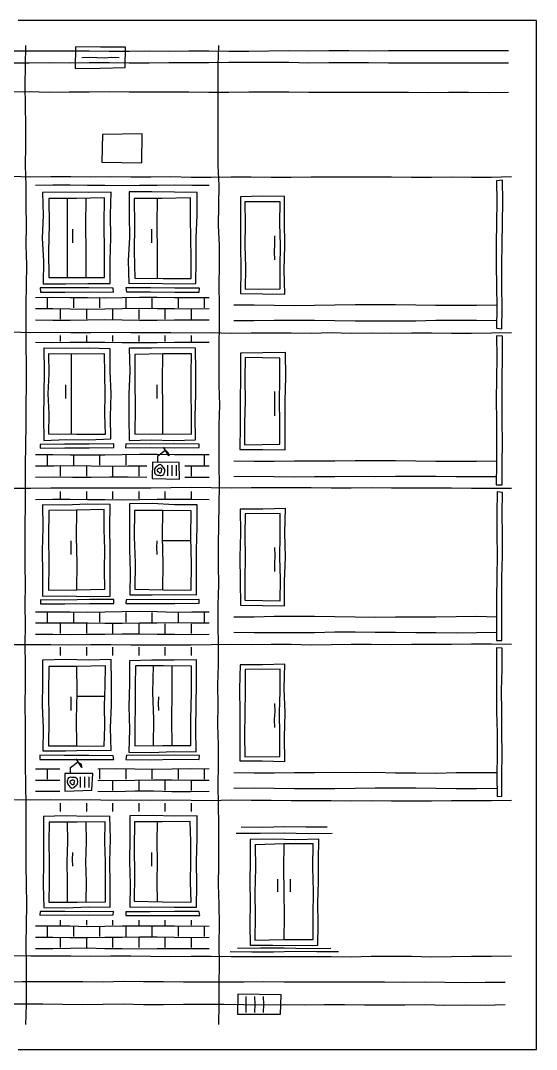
# Model space of a CAD drawing. Header units: millimetres. Extents: x 0 to 655, y 0 to 345.
# Drawn here: x 572.2 to 655, y 180 to 345 of the extents above; entities that cross this region are included whole.
import ezdxf

# ---------------------------------------------------------------- set-up
doc = ezdxf.new("R2010")
doc.units = ezdxf.units.MM
for name, color, linetype, true_color in [('01_KARKAS', 1, 'Continuous', 0xd62728), ('02_PROYOMY', 5, 'Continuous', 0x1f5fd6), ('03_BALKONY', 3, 'Continuous', 0x2ca02c), ('04_KLADKA', 32, 'Continuous', 0x8c5a2b), ('05_KONDICIONERY', 6, 'Continuous', 0xc512c5), ('07_TSEKOL', 30, 'Continuous', 0xe68a00), ('08_KRYSHA', 8, 'Continuous', 0x444444)]:
    doc.layers.add(name, color=color, linetype=linetype, true_color=true_color)

msp = doc.modelspace()

# ---------------------------------------------------------------- linework, layer by layer
at = {"layer": '01_KARKAS'}
for points in [[(655, 345), (651.8, 345), (648.6, 345), (645.4, 345), (642.2, 345), (639, 345), (635.8, 345), (632.6, 345), (629.4, 345), (626.2, 345), (623, 345), (619.8, 345), (616.6, 345), (613.4, 345), (610.2, 345), (607, 345), (603.8, 345), (600.6, 345), (597.4, 345), (594.2, 345), (591, 345), (587.8, 345), (584.6, 345), (581.4, 345), (578.2, 345), (575, 345), (571.8, 345)], [(655, 180), (655, 183.24), (655, 186.47), (655, 189.71), (655, 192.94), (655, 196.18), (655, 199.41), (655, 202.65), (655, 205.88), (655, 209.12), (655, 212.35), (655, 215.59), (655, 218.82), (655, 222.06), (655, 225.29), (655, 228.53), (655, 231.76), (655, 235), (655, 238.24), (655, 241.47), (655, 244.71), (655, 247.94), (655, 251.18), (655, 254.41), (655, 257.65), (655, 260.88), (655, 264.12), (655, 267.35), (655, 270.59), (655, 273.82), (655, 277.06), (655, 280.29), (655, 283.53), (655, 286.76), (655, 290), (655, 293.24), (655, 296.47), (655, 299.71), (655, 302.94), (655, 306.18), (655, 309.41), (655, 312.65), (655, 315.88), (655, 319.12), (655, 322.35), (655, 325.59), (655, 328.82), (655, 332.06), (655, 335.29), (655, 338.53), (655, 341.76), (655, 345)], [(573, 184), (573.1, 187.2), (573.13, 190.41), (573.13, 193.61), (573.08, 196.82), (573.14, 200.02), (573.15, 203.22), (573.13, 206.43), (573.05, 209.63), (573.08, 212.84), (573.06, 216.04), (573.06, 219.24), (573.01, 222.45), (572.96, 225.65), (572.96, 228.86), (572.97, 232.06), (572.89, 235.27), (572.95, 238.47), (572.95, 241.67), (572.88, 244.88), (572.95, 248.08), (572.89, 251.29), (572.95, 254.49), (572.93, 257.69), (572.92, 260.9), (572.93, 264.1), (572.95, 267.31), (572.95, 270.51), (572.94, 273.71), (572.99, 276.92), (573.05, 280.12), (573.04, 283.33), (573.1, 286.53), (573.13, 289.73), (573.09, 292.94), (573.07, 296.14), (573.06, 299.35), (573.1, 302.55), (573.15, 305.76), (573.06, 308.96), (573.11, 312.16), (573.06, 315.37), (573.07, 318.57), (572.98, 321.78), (573, 324.98), (572.99, 328.18), (572.94, 331.39), (572.92, 334.59), (572.98, 337.8), (573, 341)], [(604, 184), (604.05, 187.2), (604.08, 190.41), (604.12, 193.61), (604.03, 196.82), (604.11, 200.02), (604.04, 203.22), (603.97, 206.43), (603.98, 209.63), (603.99, 212.84), (603.98, 216.04), (603.96, 219.24), (603.87, 222.45), (603.95, 225.65), (603.94, 228.86), (603.85, 232.06), (603.92, 235.27), (603.86, 238.47), (603.93, 241.67), (603.95, 244.88), (603.89, 248.08), (603.92, 251.29), (603.98, 254.49), (603.93, 257.69), (603.94, 260.9), (604.01, 264.1), (604.06, 267.31), (604.1, 270.51), (604.04, 273.71), (604.03, 276.92), (604.05, 280.12), (604.15, 283.33), (604.06, 286.53), (604.06, 289.73), (604.05, 292.94), (604.13, 296.14), (604.1, 299.35), (604.07, 302.55), (604.1, 305.76), (604.09, 308.96), (603.97, 312.16), (604.02, 315.37), (604.03, 318.57), (603.9, 321.78), (603.9, 324.98), (603.89, 328.18), (603.88, 331.39), (603.91, 334.59), (603.9, 337.8), (604, 341)], [(570.59, 320.06), (573.8, 319.96), (577.02, 319.99), (580.24, 319.99), (583.45, 319.93), (586.67, 320), (589.89, 319.93), (593.1, 319.93), (596.32, 319.98), (599.54, 319.9), (602.75, 319.9), (605.97, 319.96), (609.19, 319.96), (612.4, 319.87), (615.62, 319.9), (618.84, 319.92), (622.05, 319.92), (625.27, 319.94), (628.48, 319.95), (631.7, 319.96), (634.92, 319.91), (638.13, 319.87), (641.35, 319.93), (644.57, 319.9), (647.78, 319.88), (651, 320)], [(570.59, 295.07), (573.8, 294.99), (577.02, 295.04), (580.24, 295), (583.45, 294.97), (586.67, 295.04), (589.89, 294.97), (593.1, 294.97), (596.32, 294.98), (599.54, 294.91), (602.75, 294.95), (605.97, 294.88), (609.19, 294.91), (612.4, 294.91), (615.62, 294.9), (618.84, 294.86), (622.05, 294.95), (625.27, 294.86), (628.48, 294.92), (631.7, 294.85), (634.92, 294.93), (638.13, 294.91), (641.35, 294.87), (644.57, 294.89), (647.78, 294.91), (651, 295)], [(570.59, 270.03), (573.8, 270.03), (577.02, 270.06), (580.24, 270.04), (583.45, 270.09), (586.67, 270.05), (589.89, 270.08), (593.1, 270.05), (596.32, 270.11), (599.54, 270.15), (602.75, 270.14), (605.97, 270.09), (609.19, 270.14), (612.4, 270.14), (615.62, 270.1), (618.84, 270.14), (622.05, 270.05), (625.27, 270.05), (628.48, 270.13), (631.7, 270.06), (634.92, 270.04), (638.13, 270.09), (641.35, 270.04), (644.57, 270.01), (647.78, 270.02), (651, 270)], [(570.59, 244.93), (573.8, 244.94), (577.02, 244.95), (580.24, 244.9), (583.45, 244.92), (586.67, 244.95), (589.89, 244.9), (593.1, 244.89), (596.32, 244.88), (599.54, 244.86), (602.75, 244.95), (605.97, 244.97), (609.19, 244.93), (612.4, 244.97), (615.62, 244.99), (618.84, 244.9), (622.05, 244.95), (625.27, 244.97), (628.48, 244.99), (631.7, 244.95), (634.92, 244.99), (638.13, 244.99), (641.35, 244.97), (644.57, 245.05), (647.78, 245.07), (651, 245)], [(570.59, 220.07), (573.8, 220.02), (577.02, 220.08), (580.24, 220.02), (583.45, 220.07), (586.67, 219.99), (589.89, 220.03), (593.1, 219.97), (596.32, 220.02), (599.54, 219.97), (602.75, 219.94), (605.97, 220.01), (609.19, 219.99), (612.4, 219.97), (615.62, 219.93), (618.84, 219.93), (622.05, 219.94), (625.27, 219.89), (628.48, 219.94), (631.7, 219.87), (634.92, 219.87), (638.13, 219.88), (641.35, 219.9), (644.57, 219.91), (647.78, 219.92), (651, 220)], [(570.59, 195.04), (573.8, 194.99), (577.02, 195.01), (580.24, 194.99), (583.45, 194.98), (586.67, 195), (589.89, 194.99), (593.1, 194.94), (596.32, 194.92), (599.54, 194.98), (602.75, 194.97), (605.97, 194.9), (609.19, 194.9), (612.4, 194.92), (615.62, 194.89), (618.84, 194.92), (622.05, 194.92), (625.27, 194.86), (628.48, 194.93), (631.7, 194.94), (634.92, 194.93), (638.13, 194.87), (641.35, 194.9), (644.57, 194.95), (647.78, 194.96), (651, 195)], [(571.8, 180), (575, 180), (578.2, 180), (581.4, 180), (584.6, 180), (587.8, 180), (591, 180), (594.2, 180), (597.4, 180), (600.6, 180), (603.8, 180), (607, 180), (610.2, 180), (613.4, 180), (616.6, 180), (619.8, 180), (623, 180), (626.2, 180), (629.4, 180), (632.6, 180), (635.8, 180), (639, 180), (642.2, 180), (645.4, 180), (648.6, 180), (651.8, 180), (655, 180)]]:
    msp.add_lwpolyline(points, dxfattribs=at)
at = {"layer": '02_PROYOMY'}
for points in [[(575.71, 317.43), (575.82, 313.77), (575.66, 310.1), (575.83, 306.44), (575.82, 302.77)], [(586.69, 317.48), (583.03, 317.44), (579.37, 317.5), (575.71, 317.43)], [(586.53, 302.86), (586.57, 306.51), (586.65, 310.17), (586.6, 313.82), (586.69, 317.48)], [(589.61, 317.53), (589.6, 313.86), (589.64, 310.19), (589.47, 306.53), (589.56, 302.86)], [(600.51, 317.44), (596.87, 317.48), (593.24, 317.53), (589.61, 317.53)], [(600.31, 302.85), (600.34, 306.49), (600.38, 310.14), (600.53, 313.79), (600.51, 317.44)], [(576.71, 316.47), (576.74, 312.24), (576.66, 308.02), (576.7, 303.79)], [(585.62, 316.58), (581.16, 316.46), (576.71, 316.47)], [(579.7, 303.7), (579.69, 307.97), (579.7, 312.23), (579.7, 316.5)], [(582.7, 303.7), (582.69, 307.97), (582.66, 312.23), (582.7, 316.5)], [(585.65, 303.8), (585.63, 308.06), (585.59, 312.32), (585.62, 316.58)], [(599.45, 316.55), (594.93, 316.47), (590.4, 316.45)], [(590.4, 316.45), (590.45, 312.19), (590.43, 307.94), (590.52, 303.68)], [(594.14, 303.7), (594.17, 307.97), (594.11, 312.23), (594.14, 316.5)], [(599.57, 303.66), (599.57, 306.88), (599.53, 310.1), (599.47, 313.32), (599.45, 316.55)], [(580.55, 309.37), (580.55, 310.47), (580.55, 311.56)], [(593.24, 309.37), (593.27, 310.47), (593.24, 311.56)], [(576.7, 303.79), (581.18, 303.82), (585.65, 303.8)], [(590.52, 303.68), (595.04, 303.62), (599.57, 303.66)], [(587.06, 302.1), (583.14, 302.12), (579.21, 302.15), (575.29, 302.16)], [(575.29, 302.16), (575.35, 301.45)], [(575.82, 302.77), (579.39, 302.77), (582.96, 302.83), (586.53, 302.86)], [(587.08, 301.44), (587.06, 302.1)], [(600.91, 302.11), (596.96, 302.1), (593.02, 302.15), (589.07, 302.14)], [(589.07, 302.14), (589.15, 301.52)], [(589.56, 302.86), (593.14, 302.88), (596.73, 302.77), (600.31, 302.85)], [(600.84, 301.45), (600.91, 302.11)], [(575.35, 301.45), (579.26, 301.43), (583.17, 301.48), (587.08, 301.44)], [(589.15, 301.52), (593.05, 301.5), (596.94, 301.44), (600.84, 301.45)], [(575.89, 292.47), (575.95, 288.77), (575.88, 285.08), (575.87, 281.38), (575.89, 277.68)], [(586.58, 292.36), (583.02, 292.48), (579.45, 292.4), (575.89, 292.47)], [(586.66, 277.93), (586.59, 281.53), (586.71, 285.14), (586.53, 288.75), (586.58, 292.36)], [(589.61, 292.48), (589.7, 288.78), (589.54, 285.08), (589.53, 281.38), (589.58, 277.68)], [(600.28, 292.48), (596.73, 292.5), (593.17, 292.48), (589.61, 292.48)], [(600.27, 277.77), (600.2, 281.45), (600.31, 285.13), (600.3, 288.8), (600.28, 292.48)], [(576.63, 291.57), (576.69, 288.36), (576.57, 285.16), (576.68, 281.95), (576.63, 278.75)], [(585.65, 291.56), (581.14, 291.49), (576.63, 291.57)], [(580.34, 278.7), (580.33, 282.97), (580.33, 287.23), (580.34, 291.5)], [(585.78, 278.65), (585.68, 281.87), (585.74, 285.1), (585.7, 288.33), (585.65, 291.56)], [(590.51, 291.45), (590.49, 287.2), (590.57, 282.94), (590.53, 278.69)], [(599.59, 291.58), (595.05, 291.57), (590.51, 291.45)], [(595, 278.7), (594.99, 282.97), (594.97, 287.23), (595, 291.5)], [(599.6, 278.69), (599.63, 281.91), (599.56, 285.14), (599.54, 288.36), (599.59, 291.58)], [(579.44, 284.37), (579.44, 285.47), (579.44, 286.56)], [(594.1, 284.37), (594.1, 285.47), (594.1, 286.56)], [(575.89, 277.68), (579.48, 277.81), (583.07, 277.78), (586.66, 277.93)], [(576.63, 278.75), (581.2, 278.65), (585.78, 278.65)], [(589.58, 277.68), (593.14, 277.75), (596.71, 277.67), (600.27, 277.77)], [(590.53, 278.69), (595.06, 278.7), (599.6, 278.69)], [(587.14, 277.13), (583.19, 277.06), (579.24, 277.08), (575.29, 277.03)], [(575.29, 277.03), (575.34, 276.43)], [(575.34, 276.43), (579.27, 276.5), (583.2, 276.46), (587.12, 276.52)], [(587.12, 276.52), (587.14, 277.13)], [(589.09, 277.13), (589.03, 276.49)], [(589.03, 276.49), (592.97, 276.51), (596.91, 276.47), (600.85, 276.51)], [(600.84, 277.05), (596.92, 277.12), (593, 277.07), (589.09, 277.13)], [(600.85, 276.51), (600.84, 277.05)], [(575.68, 267.33), (575.76, 263.67), (575.64, 260), (575.7, 256.34), (575.7, 252.68)], [(586.54, 267.38), (582.92, 267.42), (579.3, 267.29), (575.68, 267.33)], [(586.57, 252.7), (586.58, 256.37), (586.58, 260.04), (586.48, 263.71), (586.54, 267.38)], [(589.66, 267.52), (589.68, 263.87), (589.65, 260.22), (589.75, 256.57), (589.71, 252.92)], [(600.51, 267.36), (596.9, 267.34), (593.28, 267.56), (589.66, 267.52)], [(600.43, 252.92), (600.41, 256.53), (600.43, 260.14), (600.55, 263.75), (600.51, 267.36)], [(576.71, 266.43), (576.65, 262.18), (576.72, 257.92), (576.66, 253.67)], [(585.6, 266.6), (581.16, 266.49), (576.71, 266.43)], [(581.2, 253.7), (581.23, 257.97), (581.16, 262.23), (581.2, 266.5)], [(585.71, 253.79), (585.66, 256.99), (585.72, 260.19), (585.59, 263.39), (585.6, 266.6)], [(590.47, 266.44), (590.41, 262.22), (590.55, 258.01), (590.53, 253.79)], [(599.58, 266.4), (595.03, 266.41), (590.47, 266.44)], [(595, 253.7), (595.06, 257.97), (594.95, 262.23), (595, 266.5)], [(599.55, 253.65), (599.59, 257.9), (599.53, 262.15), (599.58, 266.4)], [(580.3, 259.37), (580.27, 260.47), (580.3, 261.56)], [(594.1, 259.37), (594.07, 260.47), (594.1, 261.56)], [(595, 261.64), (599.5, 261.64)], [(575.7, 252.68), (579.32, 252.73), (582.95, 252.64), (586.57, 252.7)], [(576.66, 253.67), (581.19, 253.72), (585.71, 253.79)], [(589.71, 252.92), (593.28, 252.89), (596.86, 252.95), (600.43, 252.92)], [(590.53, 253.79), (595.04, 253.73), (599.55, 253.65)], [(575.37, 252.09), (575.36, 251.47)], [(575.36, 251.47), (579.29, 251.47), (583.22, 251.49), (587.16, 251.49)], [(587.13, 252.14), (583.21, 252.14), (579.29, 252.06), (575.37, 252.09)], [(587.16, 251.49), (587.13, 252.14)], [(589.11, 252.11), (589.08, 251.51)], [(589.08, 251.51), (593, 251.54), (596.92, 251.52), (600.84, 251.55)], [(600.84, 252.14), (596.93, 252.08), (593.02, 252.15), (589.11, 252.11)], [(600.84, 251.55), (600.84, 252.14)], [(575.68, 242.41), (575.7, 238.78), (575.63, 235.14), (575.77, 231.51), (575.72, 227.87)], [(586.71, 242.52), (583.04, 242.44), (579.36, 242.51), (575.68, 242.41)], [(576.69, 241.42), (576.64, 237.17), (576.69, 232.93), (576.65, 228.68)], [(585.78, 241.51), (581.23, 241.41), (576.69, 241.42)], [(581.2, 228.7), (581.13, 232.97), (581.24, 237.23), (581.2, 241.5)], [(585.61, 228.65), (585.7, 231.86), (585.65, 235.08), (585.77, 238.29), (585.78, 241.51)], [(586.69, 227.93), (586.6, 231.58), (586.76, 235.22), (586.75, 238.87), (586.71, 242.52)], [(589.67, 242.33), (589.66, 238.67), (589.55, 235.01), (589.67, 231.35), (589.54, 227.69)], [(600.39, 242.48), (596.82, 242.4), (593.25, 242.41), (589.67, 242.33)], [(590.6, 241.54), (590.55, 238.33), (590.58, 235.12), (590.52, 231.91), (590.54, 228.7)], [(599.6, 241.44), (595.1, 241.54), (590.6, 241.54)], [(593.5, 228.7), (593.56, 232.97), (593.43, 237.23), (593.5, 241.5)], [(596.5, 228.7), (596.43, 232.97), (596.53, 237.23), (596.5, 241.5)], [(599.49, 228.72), (599.5, 232.96), (599.61, 237.2), (599.6, 241.44)], [(600.37, 227.73), (600.33, 231.42), (600.37, 235.1), (600.39, 238.79), (600.39, 242.48)], [(580.3, 234.37), (580.28, 235.47), (580.3, 236.56)], [(581.2, 236.64), (585.7, 236.64)], [(594.35, 234.37), (594.33, 235.47), (594.35, 236.56)], [(575.72, 227.87), (579.38, 227.86), (583.03, 227.99), (586.69, 227.93)], [(576.65, 228.68), (581.13, 228.69), (585.61, 228.65)], [(589.54, 227.69), (593.15, 227.62), (596.76, 227.78), (600.37, 227.73)], [(590.54, 228.7), (595.01, 228.74), (599.49, 228.72)], [(587.04, 227.09), (583.11, 227.12), (579.19, 227.12), (575.27, 227.17)], [(575.27, 227.17), (575.28, 226.49)], [(575.28, 226.49), (579.24, 226.51), (583.19, 226.49), (587.14, 226.51)], [(587.14, 226.51), (587.04, 227.09)], [(589.17, 227.17), (589.09, 226.48)], [(589.09, 226.48), (593.02, 226.44), (596.94, 226.55), (600.87, 226.5)], [(600.88, 227.15), (596.97, 227.2), (593.07, 227.14), (589.17, 227.17)], [(600.87, 226.5), (600.88, 227.15)], [(575.84, 217.36), (575.87, 213.7), (575.84, 210.05), (575.81, 206.39), (575.89, 202.74)], [(586.51, 217.4), (582.95, 217.33), (579.4, 217.45), (575.84, 217.36)], [(576.76, 216.44), (576.69, 213.23), (576.75, 210.02), (576.75, 206.81), (576.73, 203.6)], [(585.75, 216.52), (581.25, 216.46), (576.76, 216.44)], [(579.7, 203.7), (579.71, 206.9), (579.65, 210.1), (579.77, 213.3), (579.7, 216.5)], [(582.7, 203.7), (582.73, 206.9), (582.63, 210.1), (582.73, 213.3), (582.7, 216.5)], [(585.79, 203.67), (585.78, 206.88), (585.81, 210.1), (585.71, 213.31), (585.75, 216.52)], [(586.56, 202.84), (586.53, 206.48), (586.48, 210.12), (586.59, 213.76), (586.51, 217.4)], [(589.69, 217.47), (589.7, 213.81), (589.64, 210.15), (589.76, 206.5), (589.71, 202.84)], [(600.52, 217.46), (596.91, 217.43), (593.3, 217.51), (589.69, 217.47)], [(590.46, 216.52), (590.41, 212.28), (590.47, 208.04), (590.4, 203.8)], [(599.4, 216.57), (594.93, 216.52), (590.46, 216.52)], [(594.14, 203.7), (594.09, 206.9), (594.17, 210.1), (594.11, 213.3), (594.14, 216.5)], [(599.55, 203.64), (599.44, 206.87), (599.52, 210.11), (599.48, 213.34), (599.4, 216.57)], [(600.39, 202.79), (600.47, 206.46), (600.4, 210.13), (600.53, 213.8), (600.52, 217.46)], [(606.8, 214.7), (610.65, 214.69), (614.5, 214.75), (618.35, 214.65), (622.2, 214.7)], [(607.6, 215.7), (611.05, 215.64), (614.5, 215.74), (617.95, 215.71), (621.4, 215.7)], [(609.02, 213.66), (609.02, 210.27), (608.98, 206.88), (609.06, 203.5), (609, 200.11), (609.03, 196.73)], [(620.04, 213.7), (616.37, 213.61), (612.7, 213.71), (609.02, 213.66)], [(619.15, 212.99), (614.49, 212.96), (609.84, 212.81)], [(614.5, 197.6), (614.54, 201.43), (614.51, 205.25), (614.46, 209.07), (614.5, 212.9)], [(619.16, 197.64), (619.17, 201.48), (619.21, 205.31), (619.08, 209.15), (619.15, 212.99)], [(619.9, 196.71), (619.96, 200.1), (619.89, 203.5), (620.01, 206.9), (620.03, 210.3), (620.04, 213.7)], [(580.55, 209.37), (580.51, 210.47), (580.55, 211.56)], [(593.24, 209.37), (593.23, 210.47), (593.24, 211.56)], [(609.84, 212.81), (609.89, 208.99), (609.78, 205.17), (609.83, 201.35), (609.78, 197.53)], [(613.5, 205.25), (613.49, 206.26), (613.5, 207.28)], [(615.5, 205.25), (615.49, 206.26), (615.5, 207.28)], [(576.73, 203.6), (581.26, 203.6), (585.79, 203.67)], [(590.4, 203.8), (594.98, 203.66), (599.55, 203.64)], [(575.34, 202.12), (575.27, 201.51)], [(575.27, 201.51), (579.2, 201.56), (583.13, 201.53), (587.06, 201.56)], [(587.11, 202.11), (583.18, 202.08), (579.26, 202.13), (575.34, 202.12)], [(575.89, 202.74), (579.45, 202.72), (583, 202.89), (586.56, 202.84)], [(587.06, 201.56), (587.11, 202.11)], [(600.84, 202.12), (596.91, 202.11), (592.99, 202.07), (589.06, 202.04)], [(589.06, 202.04), (589.07, 201.5)], [(589.07, 201.5), (593.03, 201.46), (596.98, 201.49), (600.93, 201.49)], [(589.71, 202.84), (593.27, 202.85), (596.83, 202.79), (600.39, 202.79)], [(600.93, 201.49), (600.84, 202.12)], [(609.03, 196.73), (612.65, 196.73), (616.27, 196.67), (619.9, 196.71)], [(609.78, 197.53), (614.47, 197.65), (619.16, 197.64)], [(605.8, 195.7), (609.28, 195.65), (612.76, 195.66), (616.24, 195.75), (619.72, 195.69), (623.2, 195.7)], [(607, 196.25), (610.75, 196.27), (614.5, 196.3), (618.25, 196.19), (622, 196.25)]]:
    msp.add_lwpolyline(points, dxfattribs=at)
at = {"layer": '03_BALKONY'}
for points in [[(648.59, 319.31), (648.62, 315.94), (648.6, 312.56), (648.55, 309.19), (648.53, 305.81), (648.59, 302.44), (648.64, 299.06), (648.57, 295.69)], [(649.55, 319.38), (648.59, 319.31)], [(649.43, 295.55), (649.48, 298.95), (649.45, 302.36), (649.43, 305.76), (649.5, 309.17), (649.56, 312.57), (649.58, 315.98), (649.55, 319.38)], [(614.53, 316.79), (611, 316.83), (607.48, 316.75)], [(607.48, 316.75), (607.49, 312.87), (607.47, 309), (607.52, 305.13), (607.49, 301.25)], [(608.19, 315.91), (608.22, 312.42), (608.18, 308.93), (608.26, 305.44), (608.25, 301.95)], [(613.85, 315.92), (608.19, 315.91)], [(613.87, 302), (613.86, 305.48), (613.88, 308.96), (613.8, 312.44), (613.85, 315.92)], [(614.61, 301.1), (614.51, 305.02), (614.6, 308.94), (614.52, 312.87), (614.53, 316.79)], [(613, 306.62), (612.96, 307.92), (613.01, 309.21), (613, 310.5)], [(608.25, 301.95), (613.87, 302)], [(607.49, 301.25), (611.05, 301.17), (614.61, 301.1)], [(606.4, 299.4), (609.65, 299.4), (612.89, 299.37), (616.14, 299.32), (619.38, 299.35), (622.63, 299.39), (625.88, 299.47), (629.12, 299.48), (632.37, 299.44), (635.62, 299.43), (638.86, 299.36), (642.11, 299.34), (645.35, 299.38), (648.6, 299.4)], [(606.4, 296.9), (609.65, 296.91), (612.89, 296.97), (616.14, 296.98), (619.38, 296.94), (622.63, 296.91), (625.88, 296.86), (629.12, 296.83), (632.37, 296.85), (635.62, 296.87), (638.86, 296.95), (642.11, 296.98), (645.35, 296.98), (648.6, 296.9)], [(648.57, 295.69), (649.43, 295.55)], [(648.58, 294.44), (648.62, 291.02), (648.56, 287.61), (648.51, 284.2), (648.56, 280.78), (648.61, 277.37), (648.61, 273.96), (648.54, 270.54)], [(649.53, 294.39), (648.58, 294.44)], [(649.48, 270.54), (649.51, 273.95), (649.57, 277.36), (649.51, 280.76), (649.49, 284.17), (649.48, 287.58), (649.55, 290.99), (649.53, 294.39)], [(607.49, 291.65), (607.46, 287.8), (607.41, 283.94), (607.43, 280.08), (607.38, 276.23)], [(614.69, 291.77), (611.09, 291.69), (607.49, 291.65)], [(608.23, 290.98), (608.19, 287.47), (608.21, 283.97), (608.13, 280.47), (608.14, 276.96)], [(613.77, 290.85), (608.23, 290.98)], [(613.8, 277.08), (613.8, 280.52), (613.73, 283.96), (613.81, 287.41), (613.77, 290.85)], [(614.65, 276.16), (614.63, 280.06), (614.63, 283.97), (614.75, 287.87), (614.69, 291.77)], [(613, 281.62), (613.02, 282.92), (613, 284.21), (613, 285.5)], [(607.38, 276.23), (611.01, 276.2), (614.65, 276.16)], [(608.14, 276.96), (613.8, 277.08)], [(606.4, 274.4), (609.65, 274.34), (612.89, 274.33), (616.14, 274.37), (619.38, 274.4), (622.63, 274.42), (625.88, 274.44), (629.12, 274.47), (632.37, 274.44), (635.62, 274.41), (638.86, 274.33), (642.11, 274.33), (645.35, 274.33), (648.6, 274.4)], [(606.4, 271.9), (609.65, 271.92), (612.89, 271.89), (616.14, 271.84), (619.38, 271.86), (622.63, 271.88), (625.88, 271.91), (629.12, 271.89), (632.37, 271.96), (635.62, 271.95), (638.86, 271.91), (642.11, 271.88), (645.35, 271.87), (648.6, 271.9)], [(648.54, 270.54), (649.48, 270.54)], [(648.68, 269.42), (648.62, 266.02), (648.66, 262.61), (648.68, 259.21), (648.66, 255.8), (648.57, 252.4), (648.58, 249), (648.59, 245.59)], [(649.55, 269.32), (648.68, 269.42)], [(649.42, 245.57), (649.42, 248.96), (649.43, 252.36), (649.46, 255.75), (649.53, 259.14), (649.53, 262.54), (649.47, 265.93), (649.55, 269.32)], [(607.41, 266.62), (607.48, 262.78), (607.39, 258.93), (607.43, 255.09), (607.47, 251.24)], [(614.69, 266.74), (611.05, 266.64), (607.41, 266.62)], [(608.25, 265.89), (608.17, 262.43), (608.25, 258.97), (608.19, 255.51), (608.17, 252.04)], [(613.85, 265.96), (608.25, 265.89)], [(613.86, 251.93), (613.88, 255.44), (613.81, 258.95), (613.86, 262.45), (613.85, 265.96)], [(614.57, 251.16), (614.56, 255.05), (614.7, 258.95), (614.62, 262.84), (614.69, 266.74)], [(613, 256.62), (612.98, 257.92), (613.05, 259.21), (613, 260.5)], [(607.47, 251.24), (611.02, 251.17), (614.57, 251.16)], [(608.17, 252.04), (613.86, 251.93)], [(606.4, 249.4), (609.65, 249.37), (612.89, 249.46), (616.14, 249.47), (619.38, 249.48), (622.63, 249.41), (625.88, 249.38), (629.12, 249.34), (632.37, 249.35), (635.62, 249.37), (638.86, 249.37), (642.11, 249.41), (645.35, 249.46), (648.6, 249.4)], [(606.4, 246.9), (609.65, 246.85), (612.89, 246.85), (616.14, 246.87), (619.38, 246.89), (622.63, 246.95), (625.88, 246.97), (629.12, 246.94), (632.37, 246.92), (635.62, 246.88), (638.86, 246.85), (642.11, 246.83), (645.35, 246.84), (648.6, 246.9)], [(648.59, 244.4), (648.61, 240.99), (648.58, 237.58), (648.6, 234.17), (648.68, 230.76), (648.69, 227.36), (648.62, 223.95), (648.67, 220.54)], [(648.59, 245.59), (649.42, 245.57)], [(649.47, 244.35), (648.59, 244.4)], [(649.42, 220.61), (649.43, 224), (649.49, 227.39), (649.45, 230.78), (649.43, 234.17), (649.39, 237.56), (649.5, 240.96), (649.47, 244.35)], [(607.42, 241.7), (607.34, 237.85), (607.4, 233.99), (607.39, 230.14), (607.37, 226.29)], [(614.58, 241.76), (611, 241.66), (607.42, 241.7)], [(608.24, 240.93), (608.21, 237.43), (608.2, 233.93), (608.15, 230.42), (608.16, 226.92)], [(613.83, 240.98), (608.24, 240.93)], [(613.77, 227), (613.78, 230.49), (613.75, 233.99), (613.84, 237.48), (613.83, 240.98)], [(614.59, 226.17), (614.57, 230.06), (614.64, 233.96), (614.51, 237.86), (614.58, 241.76)], [(613, 231.62), (612.96, 232.92), (613.04, 234.21), (613, 235.5)], [(607.37, 226.29), (610.98, 226.28), (614.59, 226.17)], [(608.16, 226.92), (613.77, 227)], [(606.4, 224.4), (609.65, 224.34), (612.89, 224.35), (616.14, 224.41), (619.38, 224.41), (622.63, 224.44), (625.88, 224.43), (629.12, 224.44), (632.37, 224.35), (635.62, 224.37), (638.86, 224.33), (642.11, 224.4), (645.35, 224.43), (648.6, 224.4)], [(606.4, 221.9), (609.65, 221.93), (612.89, 221.89), (616.14, 221.82), (619.38, 221.82), (622.63, 221.87), (625.88, 221.91), (629.12, 221.97), (632.37, 221.97), (635.62, 221.95), (638.86, 221.89), (642.11, 221.87), (645.35, 221.84), (648.6, 221.9)], [(648.67, 220.54), (649.42, 220.61)]]:
    msp.add_lwpolyline(points, dxfattribs=at)
at = {"layer": '04_KLADKA'}
for points in [[(574.55, 318.6), (577.34, 318.66), (580.13, 318.66), (582.92, 318.59), (585.71, 318.58), (588.5, 318.54), (591.29, 318.59), (594.08, 318.62), (596.87, 318.65), (599.66, 318.62), (602.45, 318.6)], [(574.55, 300.6), (577.34, 300.63), (580.13, 300.61), (582.92, 300.58), (585.71, 300.54), (588.5, 300.59), (591.29, 300.63), (594.08, 300.63), (596.87, 300.61), (599.66, 300.6), (602.45, 300.6)], [(576.5, 298.92), (576.5, 300.48)], [(580.7, 298.92), (580.7, 300.48)], [(584.9, 298.92), (584.9, 300.48)], [(589.1, 298.92), (589.1, 300.48)], [(593.3, 298.92), (593.3, 300.48)], [(597.5, 298.92), (597.5, 300.48)], [(601.7, 298.92), (601.7, 300.48)], [(574.55, 298.8), (577.34, 298.83), (580.13, 298.75), (582.92, 298.73), (585.71, 298.76), (588.5, 298.8), (591.29, 298.86), (594.08, 298.84), (596.87, 298.8), (599.66, 298.75), (602.45, 298.8)], [(578.6, 297.12), (578.6, 298.68)], [(582.8, 297.12), (582.8, 298.68)], [(587, 297.12), (587, 298.68)], [(591.2, 297.12), (591.2, 298.68)], [(595.4, 297.12), (595.4, 298.68)], [(599.6, 297.12), (599.6, 298.68)], [(574.55, 297), (577.34, 296.96), (580.13, 296.97), (582.92, 297.02), (585.71, 297.07), (588.5, 297.03), (591.29, 296.97), (594.08, 296.96), (596.87, 296.99), (599.66, 297.02), (602.45, 297)], [(578.6, 293.52), (578.6, 294.5)], [(582.8, 293.52), (582.8, 294.5)], [(587, 293.52), (587, 294.5)], [(591.2, 293.52), (591.2, 294.5)], [(595.4, 293.52), (595.4, 294.5)], [(599.6, 293.52), (599.6, 294.5)], [(574.55, 293.4), (577.34, 293.39), (580.13, 293.44), (582.92, 293.44), (585.71, 293.4), (588.5, 293.37), (591.29, 293.36), (594.08, 293.38), (596.87, 293.41), (599.66, 293.45), (602.45, 293.4)], [(574.55, 275.4), (577.34, 275.43), (580.13, 275.37), (582.92, 275.35), (585.71, 275.38), (588.5, 275.42), (591.29, 275.44), (594.08, 275.46), (596.87, 275.43), (599.66, 275.39), (602.45, 275.4)], [(576.5, 273.72), (576.5, 275.28)], [(580.7, 273.72), (580.7, 275.28)], [(584.9, 273.72), (584.9, 275.28)], [(589.1, 273.72), (589.1, 275.28)], [(601.7, 273.72), (601.7, 275.28)], [(574.55, 273.6), (577.53, 273.58), (580.52, 273.66), (583.5, 273.61), (586.48, 273.56), (589.47, 273.6), (592.45, 273.6)], [(578.6, 271.92), (578.6, 273.48)], [(582.8, 271.92), (582.8, 273.48)], [(587, 271.92), (587, 273.48)], [(591.2, 271.92), (591.2, 273.48)], [(598.55, 273.6), (602.45, 273.6)], [(599.6, 271.92), (599.6, 273.48)], [(574.55, 271.8), (577.53, 271.82), (580.52, 271.76), (583.5, 271.79), (586.48, 271.85), (589.47, 271.82), (592.45, 271.8)], [(598.55, 271.8), (602.45, 271.8)], [(578.6, 268.32), (578.6, 269.5)], [(582.8, 268.32), (582.8, 269.5)], [(587, 268.32), (587, 269.5)], [(591.2, 268.32), (591.2, 269.5)], [(595.4, 268.32), (595.4, 269.5)], [(599.6, 268.32), (599.6, 269.5)], [(574.55, 268.2), (577.34, 268.22), (580.13, 268.22), (582.92, 268.18), (585.71, 268.17), (588.5, 268.13), (591.29, 268.18), (594.08, 268.24), (596.87, 268.23), (599.66, 268.23), (602.45, 268.2)], [(574.55, 250.2), (577.34, 250.19), (580.13, 250.16), (582.92, 250.15), (585.71, 250.2), (588.5, 250.23), (591.29, 250.27), (594.08, 250.23), (596.87, 250.15), (599.66, 250.16), (602.45, 250.2)], [(576.5, 248.52), (576.5, 250.08)], [(580.7, 248.52), (580.7, 250.08)], [(584.9, 248.52), (584.9, 250.08)], [(589.1, 248.52), (589.1, 250.08)], [(593.3, 248.52), (593.3, 250.08)], [(597.5, 248.52), (597.5, 250.08)], [(601.7, 248.52), (601.7, 250.08)], [(574.55, 248.4), (577.34, 248.44), (580.13, 248.42), (582.92, 248.41), (585.71, 248.35), (588.5, 248.34), (591.29, 248.4), (594.08, 248.44), (596.87, 248.45), (599.66, 248.43), (602.45, 248.4)], [(578.6, 246.72), (578.6, 248.28)], [(582.8, 246.72), (582.8, 248.28)], [(587, 246.72), (587, 248.28)], [(591.2, 246.72), (591.2, 248.28)], [(595.4, 246.72), (595.4, 248.28)], [(599.6, 246.72), (599.6, 248.28)], [(574.55, 246.6), (577.34, 246.59), (580.13, 246.53), (582.92, 246.57), (585.71, 246.6), (588.5, 246.66), (591.29, 246.64), (594.08, 246.61), (596.87, 246.59), (599.66, 246.56), (602.45, 246.6)], [(578.6, 243.15), (578.6, 244.5)], [(582.8, 243.15), (582.8, 244.5)], [(587, 243.15), (587, 244.5)], [(591.2, 243.15), (591.2, 244.5)], [(595.4, 243.15), (595.4, 244.5)], [(599.6, 243.15), (599.6, 244.5)], [(574.55, 225), (578.45, 225)], [(576.5, 223.32), (576.5, 224.88)], [(584.55, 225), (587.53, 225.03), (590.52, 225.02), (593.5, 224.95), (596.48, 224.98), (599.47, 225.04), (602.45, 225)], [(584.9, 223.32), (584.9, 224.88)], [(589.1, 223.32), (589.1, 224.88)], [(593.3, 223.32), (593.3, 224.88)], [(597.5, 223.32), (597.5, 224.88)], [(601.7, 223.32), (601.7, 224.88)], [(574.55, 223.2), (578.45, 223.2)], [(584.55, 223.2), (587.53, 223.15), (590.52, 223.16), (593.5, 223.25), (596.48, 223.24), (599.47, 223.16), (602.45, 223.2)], [(587, 221.52), (587, 223.08)], [(591.2, 221.52), (591.2, 223.08)], [(595.4, 221.52), (595.4, 223.08)], [(599.6, 221.52), (599.6, 223.08)], [(574.55, 221.4), (578.45, 221.4)], [(584.55, 221.4), (587.53, 221.37), (590.52, 221.45), (593.5, 221.46), (596.48, 221.38), (599.47, 221.39), (602.45, 221.4)], [(578.6, 218.15), (578.6, 219.48)], [(582.8, 218.15), (582.8, 219.48)], [(587, 218.15), (587, 219.48)], [(591.2, 218.15), (591.2, 219.48)], [(595.4, 218.15), (595.4, 219.48)], [(599.6, 218.15), (599.6, 219.48)], [(574.55, 199.8), (577.34, 199.83), (580.13, 199.81), (582.92, 199.74), (585.71, 199.75), (588.5, 199.81), (591.29, 199.81), (594.08, 199.83), (596.87, 199.83), (599.66, 199.78), (602.45, 199.8)], [(576.5, 198.12), (576.5, 199.68)], [(578.6, 199.92), (578.6, 200.75)], [(580.7, 198.12), (580.7, 199.68)], [(582.8, 199.92), (582.8, 200.75)], [(584.9, 198.12), (584.9, 199.68)], [(587, 199.92), (587, 200.75)], [(589.1, 198.12), (589.1, 199.68)], [(591.2, 199.92), (591.2, 200.75)], [(593.3, 198.12), (593.3, 199.68)], [(595.4, 199.92), (595.4, 200.75)], [(597.5, 198.12), (597.5, 199.68)], [(599.6, 199.92), (599.6, 200.75)], [(601.7, 198.12), (601.7, 199.68)], [(574.55, 198), (577.34, 198.01), (580.13, 197.95), (582.92, 197.96), (585.71, 198.01), (588.5, 198.02), (591.29, 198.03), (594.08, 198.04), (596.87, 198), (599.66, 197.97), (602.45, 198)], [(578.6, 196.32), (578.6, 197.88)], [(582.8, 196.32), (582.8, 197.88)], [(587, 196.32), (587, 197.88)], [(591.2, 196.32), (591.2, 197.88)], [(595.4, 196.32), (595.4, 197.88)], [(599.6, 196.32), (599.6, 197.88)], [(574.55, 196.2), (577.34, 196.2), (580.13, 196.22), (582.92, 196.27), (585.71, 196.21), (588.5, 196.18), (591.29, 196.15), (594.08, 196.16), (596.87, 196.18), (599.66, 196.21), (602.45, 196.2)]]:
    msp.add_lwpolyline(points, dxfattribs=at)
at = {"layer": '05_KONDICIONERY'}
for points in [[(594.2, 275.2), (595.33, 276.07)], [(596, 275.2), (595.1, 276.6)], [(595.33, 276.07), (595.55, 275.98)], [(595.55, 275.98), (595.74, 275.84)], [(595.74, 275.84), (595.88, 275.65)], [(595.88, 275.65), (595.97, 275.43)], [(593.36, 274.19), (593.28, 271.56)], [(597.65, 274.15), (593.36, 274.19)], [(594.2, 274.2), (594.2, 275.2)], [(595.97, 275.43), (596, 275.2)], [(597.66, 271.43), (597.65, 274.15)], [(595.8, 272), (595.8, 273.7)], [(596.5, 272), (596.5, 273.7)], [(597.2, 272), (597.2, 273.7)], [(593.28, 271.56), (597.66, 271.43)], [(580.2, 225.2), (581.33, 226.07)], [(582, 225.2), (581.1, 226.6)], [(581.33, 226.07), (581.55, 225.98)], [(580.2, 224.2), (580.2, 225.2)], [(581.55, 225.98), (581.74, 225.84)], [(581.74, 225.84), (581.88, 225.65)], [(581.88, 225.65), (581.97, 225.43)], [(581.97, 225.43), (582, 225.2)], [(579.28, 224.25), (579.25, 221.44)], [(583.76, 224.27), (579.28, 224.25)], [(581.8, 222), (581.8, 223.7)], [(582.5, 222), (582.5, 223.7)], [(583.2, 222), (583.2, 223.7)], [(583.61, 221.59), (583.76, 224.27)], [(579.25, 221.44), (583.61, 221.59)]]:
    msp.add_lwpolyline(points, dxfattribs=at)
for points in [[(595.35, 272.85), (595.31, 273.02), (595.23, 273.18), (595.13, 273.31), (595.03, 273.44), (594.93, 273.59), (594.78, 273.72), (594.6, 273.78), (594.4, 273.75), (594.24, 273.66), (594.1, 273.55), (593.97, 273.44), (593.84, 273.33), (593.74, 273.19), (593.68, 273.02), (593.65, 272.85), (593.65, 272.67), (593.68, 272.48), (593.76, 272.31), (593.9, 272.18), (594.08, 272.12), (594.26, 272.1), (594.42, 272.09), (594.58, 272.06), (594.76, 272.04), (594.95, 272.07), (595.11, 272.18), (595.22, 272.33), (595.3, 272.5), (595.34, 272.67), (595.35, 272.85)], [(594.81, 272.85), (594.81, 272.92), (594.83, 273), (594.83, 273.09), (594.79, 273.17), (594.71, 273.21), (594.61, 273.2), (594.53, 273.17), (594.47, 273.15), (594.4, 273.15), (594.33, 273.15), (594.26, 273.12), (594.2, 273.07), (594.16, 273), (594.12, 272.93), (594.09, 272.85), (594.11, 272.77), (594.17, 272.7), (594.25, 272.67), (594.31, 272.64), (594.35, 272.59), (594.39, 272.51), (594.46, 272.45), (594.54, 272.43), (594.62, 272.47), (594.69, 272.52), (594.74, 272.58), (594.78, 272.64), (594.81, 272.71), (594.82, 272.78), (594.81, 272.85)], [(581.36, 222.85), (581.35, 223.03), (581.31, 223.21), (581.23, 223.38), (581.1, 223.52), (580.93, 223.59), (580.75, 223.61), (580.58, 223.61), (580.42, 223.62), (580.24, 223.64), (580.05, 223.63), (579.88, 223.53), (579.77, 223.38), (579.7, 223.2), (579.67, 223.03), (579.66, 222.85), (579.69, 222.68), (579.76, 222.52), (579.86, 222.38), (579.96, 222.25), (580.08, 222.12), (580.22, 221.99), (580.4, 221.92), (580.6, 221.93), (580.77, 222.03), (580.9, 222.15), (581.02, 222.27), (581.14, 222.38), (581.26, 222.51), (581.33, 222.67), (581.36, 222.85)], [(580.8, 222.85), (580.84, 222.92), (580.87, 223.01), (580.84, 223.1), (580.77, 223.15), (580.69, 223.17), (580.61, 223.18), (580.54, 223.19), (580.46, 223.19), (580.4, 223.17), (580.34, 223.13), (580.28, 223.09), (580.21, 223.06), (580.13, 223.01), (580.08, 222.94), (580.08, 222.85), (580.14, 222.77), (580.21, 222.72), (580.26, 222.68), (580.29, 222.62), (580.33, 222.55), (580.39, 222.5), (580.46, 222.47), (580.54, 222.47), (580.62, 222.48), (580.7, 222.51), (580.76, 222.56), (580.79, 222.64), (580.79, 222.72), (580.78, 222.79), (580.8, 222.85)]]:
    msp.add_lwpolyline(points, close=True, dxfattribs=at)
at = {"layer": '07_TSEKOL'}
for points in [[(569.27, 190.86), (572.5, 190.9), (575.73, 190.89), (578.96, 190.89), (582.19, 190.87), (585.42, 190.85), (588.65, 190.92), (591.88, 190.91), (595.1, 190.89), (598.33, 190.86), (601.56, 190.86), (604.79, 190.83), (608.02, 190.85), (611.25, 190.87), (614.48, 190.86), (617.71, 190.82), (620.94, 190.85), (624.17, 190.85), (627.4, 190.84), (630.62, 190.84), (633.85, 190.78), (637.08, 190.83), (640.31, 190.79), (643.54, 190.75), (646.77, 190.77), (650, 190.8)], [(607.06, 188.84), (607.02, 185.64)], [(613.99, 188.78), (610.52, 188.82), (607.06, 188.84)], [(608.4, 185.9), (608.41, 187.2), (608.4, 188.5)], [(609.8, 185.9), (609.83, 187.2), (609.8, 188.5)], [(611.2, 185.9), (611.21, 187.2), (611.2, 188.5)], [(613.92, 185.67), (613.99, 188.78)], [(569.27, 187.29), (572.5, 187.31), (575.73, 187.31), (578.96, 187.27), (582.19, 187.23), (585.42, 187.27), (588.65, 187.29), (591.88, 187.23), (595.1, 187.23), (598.33, 187.25), (601.56, 187.26), (604.79, 187.26), (608.02, 187.23), (611.25, 187.17), (614.48, 187.22), (617.71, 187.17), (620.94, 187.18), (624.17, 187.18), (627.4, 187.14), (630.62, 187.14), (633.85, 187.14), (637.08, 187.19), (640.31, 187.12), (643.54, 187.16), (646.77, 187.12), (650, 187.2)], [(607.02, 185.64), (610.47, 185.63), (613.92, 185.67)]]:
    msp.add_lwpolyline(points, dxfattribs=at)
at = {"layer": '08_KRYSHA'}
for points in [[(570.35, 340.13), (573.55, 340.14), (576.76, 340.13), (579.96, 340.15), (583.17, 340.16), (586.38, 340.09), (589.58, 340.09), (592.79, 340.15), (595.99, 340.1), (599.2, 340.15), (602.41, 340.13), (605.61, 340.11), (608.82, 340.1), (612.03, 340.14), (615.23, 340.18), (618.44, 340.17), (621.64, 340.18), (624.85, 340.18), (628.06, 340.14), (631.26, 340.21), (634.47, 340.18), (637.68, 340.19), (640.88, 340.22), (644.09, 340.22), (647.29, 340.22), (650.5, 340.2)], [(580.98, 340.77), (580.95, 337.32)], [(589.03, 340.73), (585, 340.71), (580.98, 340.77)], [(588.97, 337.48), (589.03, 340.73)], [(570.35, 338.24), (573.55, 338.22), (576.76, 338.27), (579.96, 338.24), (583.17, 338.27), (586.38, 338.25), (589.58, 338.24), (592.79, 338.23), (595.99, 338.29), (599.2, 338.25), (602.41, 338.27), (605.61, 338.31), (608.82, 338.31), (612.03, 338.31), (615.23, 338.32), (618.44, 338.24), (621.64, 338.3), (624.85, 338.26), (628.06, 338.25), (631.26, 338.23), (634.47, 338.23), (637.68, 338.22), (640.88, 338.24), (644.09, 338.2), (647.29, 338.2), (650.5, 338.2)], [(582, 339.1), (583.2, 339.15), (584.4, 339.08), (585.6, 339.05), (586.8, 339.11), (588, 339.1)], [(580.95, 337.32), (584.96, 337.35), (588.97, 337.48)], [(570.35, 333.55), (573.55, 333.6), (576.76, 333.54), (579.96, 333.57), (583.17, 333.55), (586.38, 333.61), (589.58, 333.56), (592.79, 333.55), (595.99, 333.55), (599.2, 333.59), (602.41, 333.53), (605.61, 333.54), (608.82, 333.56), (612.03, 333.55), (615.23, 333.56), (618.44, 333.53), (621.64, 333.52), (624.85, 333.52), (628.06, 333.51), (631.26, 333.5), (634.47, 333.52), (637.68, 333.46), (640.88, 333.5), (644.09, 333.5), (647.29, 333.46), (650.5, 333.5)], [(585.33, 326.74), (585.23, 322.29)], [(591.71, 326.82), (585.33, 326.74)], [(591.65, 322.16), (591.71, 326.82)], [(585.23, 322.29), (588.44, 322.24), (591.65, 322.16)]]:
    msp.add_lwpolyline(points, dxfattribs=at)

doc.saveas('drawing.dxf')
